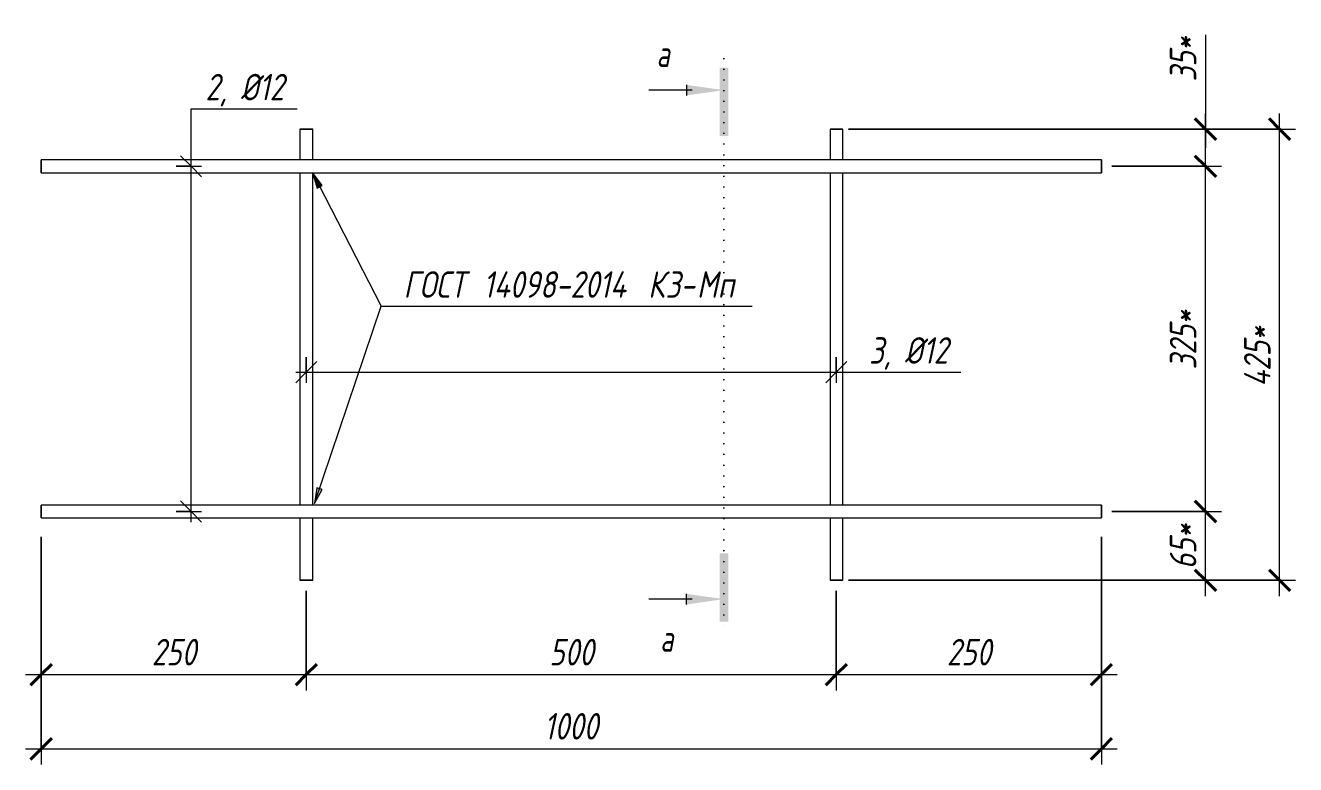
# Model space of a CAD drawing. Header units: millimetres. Extents: x 79934 to 89073, y -4162 to 24885.
# Drawn here: x 81929 to 83127, y 24187 to 24885 of the extents above; entities that cross this region are included whole.
import ezdxf

# ---------------------------------------------------------------- set-up
doc = ezdxf.new("R2010")
doc.units = ezdxf.units.MM
doc.linetypes.add('04 Пунктир 10мм', pattern=[10, 0, -10])
for name, color, linetype, lineweight in [('AA_Dim', 7, 'Continuous', 9), ('AA_Dim-10', 7, 'Continuous', 9), ('AA_Razrez', 7, 'Continuous', 9), ('AA_Vinoska', 7, 'Continuous', 9), ('KR_Armatura_Tonkie', 7, 'Continuous', 20)]:
    doc.layers.add(name, color=color, linetype=linetype, lineweight=lineweight)
doc.styles.add('ISOCPEUR_I_1', font='isocpeui.ttf', dxfattribs={"width": 0.8, "height": 25})
doc.styles.add('ISOCPEUR_I_2', font='isocpeui.ttf', dxfattribs={"width": 0.7, "height": 25})
doc.dimstyles.new('05_Округл_1мм__прозр_', dxfattribs={"dimscale": 304.8, "dimtxt": 24.899529, "dimasz": 0.065617, "dimexe": 0.049213, "dimexo": 0.032808, "dimgap": 0.003281, "dimtad": 1, "dimdec": 0, "dimdsep": 46, "dimtxsty": 'ISOCPEUR_I_1', "dimblk1": 'OBLIQUE', "dimblk2": 'OBLIQUE', "dimsah": 1, "dimcen": 0.09, "dimdle": 0.049213, "dimazin": 0, "dimtfac": 1, "dimtdec": 4, "dimtix": 1, "dimtmove": 0, "dimatfit": 3, "dimfxl": 1, "dimtvp": 1, "dimtolj": 1, "dimtzin": 0, "dimarcsym": 2})
doc.dimstyles.new('05_Округл_5мм__прозр_', dxfattribs={"dimscale": 304.8, "dimtxt": 24.899529, "dimasz": 0.065617, "dimexe": 0.049213, "dimexo": 0.032808, "dimgap": 0.003281, "dimtad": 1, "dimdec": 0, "dimrnd": 5, "dimdsep": 46, "dimtxsty": 'ISOCPEUR_I_1', "dimblk1": 'OBLIQUE', "dimblk2": 'OBLIQUE', "dimsah": 1, "dimcen": 0.09, "dimdle": 0.049213, "dimazin": 0, "dimtfac": 1, "dimtdec": 4, "dimtix": 1, "dimtmove": 0, "dimatfit": 3, "dimfxl": 1, "dimtvp": 1, "dimtolj": 1, "dimtzin": 0, "dimarcsym": 2})
doc.dimstyles.new('05_Округл_5мм__прозр__1', dxfattribs={"dimscale": 304.8, "dimtxt": 24.899529, "dimasz": 0.065617, "dimexe": 0.049213, "dimexo": 0.032808, "dimgap": 0.003281, "dimtad": 1, "dimdec": 0, "dimrnd": 5, "dimdsep": 46, "dimtxsty": 'ISOCPEUR_I_1', "dimblk1": 'OBLIQUE', "dimblk2": 'OBLIQUE', "dimsah": 1, "dimcen": 0.09, "dimdle": 0.049213, "dimazin": 0, "dimtfac": 1, "dimtdec": 4, "dimtix": 1, "dimtmove": 1, "dimatfit": 3, "dimfxl": 1, "dimtvp": 1, "dimtolj": 1, "dimtzin": 0, "dimarcsym": 2})
doc.dimstyles.new('10_Раскладка_арматуры_с_засечками', dxfattribs={"dimscale": 304.8, "dimtxt": 0.18, "dimasz": 0.065617, "dimexe": 0.032808, "dimexo": 0, "dimgap": 0, "dimtad": 1, "dimdec": 3, "dimrnd": 0.001, "dimdsep": 46, "dimtxsty": 'ISOCPEUR_I_1', "dimblk1": 'OBLIQUE', "dimblk2": 'OBLIQUE', "dimsah": 1, "dimcen": 0.09, "dimdle": 0.032808, "dimazin": 0, "dimtfac": 1, "dimtdec": 4, "dimtix": 1, "dimtmove": 0, "dimatfit": 3, "dimfxl": 1, "dimtvp": 1, "dimtolj": 1, "dimtzin": 0, "dimarcsym": 2})

# ---------------------------------------------------------------- blocks, each defined once
blk = doc.blocks.new('350_Стержень горизонтально _НесАрм_РабПлоск_ - 350_Стержень горизонтально _НесАрм_РабПлоск_-3489092-Каркас плоский КР-1')
at = {"layer": 'KR_Armatura_Tonkie'}
for p, q in [((63621.5, 24787.1), (63621.5, 24758.1)), ((63621.5, 24787.1), (63633.5, 24787.1)), ((63633.5, 24787.1), (63621.5, 24787.1)), ((63633.5, 24758.1), (63633.5, 24787.1)), ((63621.5, 24746.1), (63621.5, 24432.4)), ((63633.5, 24432.4), (63633.5, 24746.1)), ((63621.5, 24420.4), (63621.5, 24361.4)), ((63633.5, 24361.4), (63633.5, 24420.4)), ((63621.5, 24361.4), (63633.5, 24361.4)), ((63633.5, 24361.4), (63621.5, 24361.4))]:
    blk.add_line(p, q, dxfattribs=at)
blk = doc.blocks.new('350_Стержень горизонтально _НесАрм_РабПлоск_ - 350_Стержень горизонтально _НесАрм_РабПлоск_-2708473-Каркас плоский КР-1')
at = {"layer": 'KR_Armatura_Tonkie'}
for p, q in [((63877.5, 24758.1), (62877.5, 24758.1)), ((62877.5, 24746.1), (62877.5, 24758.1)), ((62877.5, 24758.1), (62877.5, 24746.1)), ((63877.5, 24746.1), (63877.5, 24758.1)), ((63877.5, 24758.1), (63877.5, 24746.1)), ((62877.5, 24746.1), (63877.5, 24746.1))]:
    blk.add_line(p, q, dxfattribs=at)
blk = doc.blocks.new('DIMBLOCK8-Каркас плоский КР-1')
at = {"layer": 'AA_Dim-10', "transparency": 16777216}
for p, q in [((81944.1, 24402.4), (81944.1, 24257.4)), ((81944.1, 24272.4), (81944.1, 24402.4)), ((82194.1, 24351.4), (82194.1, 24257.4)), ((82194.1, 24272.4), (82194.1, 24351.4)), ((81929.1, 24272.4), (82194.1, 24272.4))]:
    blk.add_line(p, q, dxfattribs=at)
at = {"layer": 'AA_Dim-10', "lineweight": 40, "transparency": 16777216}
for p, q in [((81944.1, 24272.4), (81954.1, 24282.4)), ((82194.1, 24272.4), (82204.1, 24282.4)), ((81944.1, 24272.4), (81934.1, 24262.4)), ((82194.1, 24272.4), (82184.1, 24262.4))]:
    blk.add_line(p, q, dxfattribs=at)
at = {"layer": 'AA_Dim-10', "color": 0, "transparency": 16777216, "insert": (82048.3, 24306.1), "char_height": 25, "width": 49.991, "attachment_point": 1, "line_spacing_factor": 1.149209, "style": 'ISOCPEUR_I_1'}
blk.add_mtext('250', dxfattribs=at)
blk = doc.blocks.new('_Oblique')
at = {"color": 0, "linetype": 'ByBlock', "lineweight": -2}
blk.add_line((-0.5, -0.5), (0.5, 0.5), dxfattribs=at)
blk = doc.blocks.new('DIMBLOCK9-Каркас плоский КР-1')
at = {"layer": 'AA_Dim-10', "transparency": 16777216}
for p, q in [((82194.1, 24351.4), (82194.1, 24257.4)), ((82194.1, 24272.4), (82194.1, 24351.4)), ((82694.1, 24351.4), (82694.1, 24257.4)), ((82694.1, 24272.4), (82694.1, 24351.4)), ((82194.1, 24272.4), (82694.1, 24272.4))]:
    blk.add_line(p, q, dxfattribs=at)
at = {"layer": 'AA_Dim-10', "lineweight": 40, "transparency": 16777216}
for p, q in [((82194.1, 24272.4), (82204.1, 24282.4)), ((82694.1, 24272.4), (82704.1, 24282.4)), ((82194.1, 24272.4), (82184.1, 24262.4)), ((82694.1, 24272.4), (82684.1, 24262.4))]:
    blk.add_line(p, q, dxfattribs=at)
at = {"layer": 'AA_Dim-10', "color": 0, "transparency": 16777216, "insert": (82423.3, 24306.1), "char_height": 25, "width": 49.991, "attachment_point": 1, "line_spacing_factor": 1.149209, "style": 'ISOCPEUR_I_1'}
blk.add_mtext('500', dxfattribs=at)
blk = doc.blocks.new('DIMBLOCK10-Каркас плоский КР-1')
at = {"layer": 'AA_Dim-10', "transparency": 16777216}
for p, q in [((82944.1, 24390), (82944.1, 24257.4)), ((82944.1, 24272.4), (82944.1, 24390)), ((82694.1, 24351.4), (82694.1, 24257.4)), ((82694.1, 24272.4), (82694.1, 24351.4)), ((82694.1, 24272.4), (82959.1, 24272.4))]:
    blk.add_line(p, q, dxfattribs=at)
at = {"layer": 'AA_Dim-10', "lineweight": 40, "transparency": 16777216}
for p, q in [((82694.1, 24272.4), (82704.1, 24282.4)), ((82944.1, 24272.4), (82954.1, 24282.4)), ((82694.1, 24272.4), (82684.1, 24262.4)), ((82944.1, 24272.4), (82934.1, 24262.4))]:
    blk.add_line(p, q, dxfattribs=at)
at = {"layer": 'AA_Dim-10', "color": 0, "transparency": 16777216, "insert": (82798.3, 24306.1), "char_height": 25, "width": 49.991, "attachment_point": 1, "line_spacing_factor": 1.149209, "style": 'ISOCPEUR_I_1'}
blk.add_mtext('250', dxfattribs=at)
blk = doc.blocks.new('DIMBLOCK11-Каркас плоский КР-1')
at = {"layer": 'AA_Dim-10', "transparency": 16777216}
for p, q in [((82944.1, 24402.4), (82944.1, 24187.4)), ((82944.1, 24202.4), (82944.1, 24402.4)), ((81944.1, 24327.3), (81944.1, 24187.4)), ((81944.1, 24202.4), (81944.1, 24327.3)), ((81929.1, 24202.4), (82959.1, 24202.4))]:
    blk.add_line(p, q, dxfattribs=at)
at = {"layer": 'AA_Dim-10', "lineweight": 40, "transparency": 16777216}
for p, q in [((81944.1, 24202.4), (81954.1, 24212.4)), ((82944.1, 24202.4), (82954.1, 24212.4)), ((81944.1, 24202.4), (81934.1, 24192.4)), ((82944.1, 24202.4), (82934.1, 24192.4))]:
    blk.add_line(p, q, dxfattribs=at)
at = {"layer": 'AA_Dim-10', "color": 0, "transparency": 16777216, "insert": (82418.3, 24236.1), "char_height": 25, "width": 62.057, "attachment_point": 1, "line_spacing_factor": 1.149209, "style": 'ISOCPEUR_I_1'}
blk.add_mtext('1000', dxfattribs=at)
blk = doc.blocks.new('DIMBLOCK12-Каркас плоский КР-1')
at = {"layer": 'AA_Dim-10', "lineweight": 40, "transparency": 16777216}
for p, q in [((83042.3, 24426.4), (83032.3, 24436.4)), ((83042.3, 24426.4), (83052.3, 24416.4)), ((83042.3, 24361.4), (83032.3, 24371.4)), ((83042.3, 24361.4), (83052.3, 24351.4))]:
    blk.add_line(p, q, dxfattribs=at)
at = {"layer": 'AA_Dim-10', "transparency": 16777216}
for p, q in [((82954.1, 24426.4), (83057.3, 24426.4)), ((83042.3, 24426.4), (82954.1, 24426.4)), ((83042.3, 24346.4), (83042.3, 24426.4)), ((82705.7, 24361.4), (83057.3, 24361.4)), ((83042.3, 24361.4), (82705.7, 24361.4))]:
    blk.add_line(p, q, dxfattribs=at)
at = {"layer": 'AA_Dim-10', "color": 0, "transparency": 16777216, "insert": (83008.7, 24371.9), "char_height": 25, "width": 52.864, "attachment_point": 1, "rotation": 90, "line_spacing_factor": 1.149209, "style": 'ISOCPEUR_I_1'}
blk.add_mtext('65*', dxfattribs=at)
blk = doc.blocks.new('DIMBLOCK13-Каркас плоский КР-1')
at = {"layer": 'AA_Dim-10', "lineweight": 40, "transparency": 16777216}
for p, q in [((83042.3, 24752.1), (83032.3, 24762.1)), ((83042.3, 24752.1), (83052.3, 24742.1)), ((83042.3, 24426.4), (83032.3, 24436.4)), ((83042.3, 24426.4), (83052.3, 24416.4))]:
    blk.add_line(p, q, dxfattribs=at)
at = {"layer": 'AA_Dim-10', "transparency": 16777216}
for p, q in [((82954.1, 24752.1), (83057.3, 24752.1)), ((83042.3, 24752.1), (82954.1, 24752.1)), ((83042.3, 24426.4), (83042.3, 24752.1)), ((82954.1, 24426.4), (83057.3, 24426.4)), ((83042.3, 24426.4), (82954.1, 24426.4))]:
    blk.add_line(p, q, dxfattribs=at)
at = {"layer": 'AA_Dim-10', "color": 0, "transparency": 16777216, "insert": (83008.7, 24560.3), "char_height": 25, "width": 69.527, "attachment_point": 1, "rotation": 90, "line_spacing_factor": 1.149209, "style": 'ISOCPEUR_I_1'}
blk.add_mtext('325*', dxfattribs=at)
blk = doc.blocks.new('DIMBLOCK14-Каркас плоский КР-1')
at = {"layer": 'AA_Dim-10', "transparency": 16777216}
for p, q in [((83042.3, 24876.3), (83042.3, 24822.2)), ((83042.3, 24822.2), (83042.3, 24769.6)), ((83042.3, 24752.1), (83042.3, 24802.1)), ((82705.7, 24787.1), (83057.3, 24787.1)), ((83042.3, 24787.1), (82705.7, 24787.1)), ((82954.1, 24752.1), (83057.3, 24752.1)), ((83042.3, 24752.1), (82954.1, 24752.1))]:
    blk.add_line(p, q, dxfattribs=at)
at = {"layer": 'AA_Dim-10', "lineweight": 40, "transparency": 16777216}
for p, q in [((83042.3, 24787.1), (83032.3, 24797.1)), ((83042.3, 24787.1), (83052.3, 24777.1)), ((83042.3, 24752.1), (83032.3, 24762.1)), ((83042.3, 24752.1), (83052.3, 24742.1))]:
    blk.add_line(p, q, dxfattribs=at)
at = {"layer": 'AA_Dim-10', "color": 0, "transparency": 16777216, "insert": (83008.7, 24832.2), "char_height": 25, "width": 52.864, "attachment_point": 1, "rotation": 90, "line_spacing_factor": 1.149209, "style": 'ISOCPEUR_I_1'}
blk.add_mtext('35*', dxfattribs=at)
blk = doc.blocks.new('DIMBLOCK15-Каркас плоский КР-1')
at = {"layer": 'AA_Dim-10', "lineweight": 40, "transparency": 16777216}
for p, q in [((83112.3, 24787.1), (83102.3, 24797.1)), ((83112.3, 24787.1), (83122.3, 24777.1)), ((83112.3, 24361.4), (83102.3, 24371.4)), ((83112.3, 24361.4), (83122.3, 24351.4))]:
    blk.add_line(p, q, dxfattribs=at)
at = {"layer": 'AA_Dim-10', "transparency": 16777216}
for p, q in [((83112.3, 24346.4), (83112.3, 24802.1)), ((82954.1, 24787.1), (83127.3, 24787.1)), ((83112.3, 24787.1), (82954.1, 24787.1)), ((82954.1, 24361.4), (83127.3, 24361.4)), ((83112.3, 24361.4), (82954.1, 24361.4))]:
    blk.add_line(p, q, dxfattribs=at)
at = {"layer": 'AA_Dim-10', "color": 0, "transparency": 16777216, "insert": (83078.7, 24544.1), "char_height": 25, "width": 72.4, "attachment_point": 1, "rotation": 90, "line_spacing_factor": 1.149209, "style": 'ISOCPEUR_I_1'}
blk.add_mtext('425*', dxfattribs=at)
blk = doc.blocks.new('DIMBLOCK16-Каркас плоский КР-1')
at = {"layer": 'AA_Dim-10', "transparency": 16777216}
for p, q in [((82085.4, 24752.1), (82075.4, 24762.1)), ((82085.4, 24416.4), (82085.4, 24762.1)), ((82071.3, 24752.1), (82095.4, 24752.1)), ((82085.4, 24752.1), (82071.3, 24752.1)), ((82085.4, 24752.1), (82095.4, 24742.1)), ((82085.4, 24426.4), (82075.4, 24436.4)), ((82071.3, 24426.4), (82095.4, 24426.4)), ((82085.4, 24426.4), (82071.3, 24426.4)), ((82085.4, 24426.4), (82095.4, 24416.4))]:
    blk.add_line(p, q, dxfattribs=at)
blk = doc.blocks.new('042_М_Арматуры - Позиция диаметр-2309501-Каркас плоский КР-1')
at = {"layer": 'AA_Vinoska'}
blk.add_line((63018.8, 24806.5), (63118.8, 24806.5), dxfattribs=at)
blk = doc.blocks.new('DIMBLOCK17-Каркас плоский КР-1')
at = {"layer": 'AA_Dim-10', "transparency": 16777216}
for p, q in [((82194.1, 24572), (82194.1, 24547.9)), ((82194.1, 24557.9), (82194.1, 24572)), ((82194.1, 24557.9), (82204.1, 24567.9)), ((82694.1, 24572), (82694.1, 24547.9)), ((82694.1, 24557.9), (82694.1, 24572)), ((82694.1, 24557.9), (82704.1, 24567.9)), ((82184.1, 24557.9), (82704.1, 24557.9)), ((82194.1, 24557.9), (82184.1, 24547.9)), ((82694.1, 24557.9), (82684.1, 24547.9))]:
    blk.add_line(p, q, dxfattribs=at)
blk = doc.blocks.new('010_Текст с выноской - Текст с выноской и стрелкой-3490574-Каркас плоский КР-1')
at = {"layer": 'AA_Vinoska', "color": 88, "true_color": 0x104000}
blk.add_line((63198.1, 24620), (63548.1, 24620), dxfattribs=at)
blk = doc.blocks.new('Вид узла - Номер узла_ сзади-394133-Каркас плоский КР-1')
at = {"layer": 'AA_Razrez'}
for points in [[(63525.5, 24386.9), (63517.5, 24386.9), (63517.5, 24322.3), (63525.5, 24322.3)], [(63486.1, 24348.6), (63486.1, 24338.6), (63521.4, 24343.6)]]:
    blk.add_hatch(color=256, dxfattribs=at).paths.add_polyline_path(points, flags=0)
for p, q in [((63486.1, 24338.6), (63486.1, 24348.6)), ((63491.4, 24343.6), (63450.5, 24343.6))]:
    blk.add_line(p, q, dxfattribs=at)
blk = doc.blocks.new('Вид узла - Номер узла_ спереди-394134-Каркас плоский КР-1')
at = {"layer": 'AA_Razrez'}
for points in [[(63525.5, 24780.7), (63517.5, 24780.7), (63517.5, 24845.3), (63525.5, 24845.3)], [(63486.1, 24819), (63486.1, 24829), (63521.4, 24824)]]:
    blk.add_hatch(color=256, dxfattribs=at).paths.add_polyline_path(points, flags=0)
for p, q in [((63486.1, 24829), (63486.1, 24819)), ((63491.4, 24824), (63450.5, 24824))]:
    blk.add_line(p, q, dxfattribs=at)

msp = doc.modelspace()

# ---------------------------------------------------------------- hatches: boundary and pattern name
at = {"layer": 'AA_Vinoska'}
for points in [[(82199.9304, 24746.1653), (82204.4301, 24731.6138), (82209.1357, 24734.0303)], [(82201.9007, 24433.731), (82209.2027, 24447.098), (82204.1906, 24448.7893)]]:
    msp.add_hatch(color=256, dxfattribs=at).paths.add_polyline_path(points, flags=0)

# ---------------------------------------------------------------- linework, layer by layer
at = {"layer": 'AA_Razrez', "color": 7, "linetype": '04 Пунктир 10мм', "true_color": 0xffffff}
msp.add_line((82588.0565, 24853.9897), (82588.0565, 24313.5877), dxfattribs=at)
at = {"layer": 'AA_Vinoska'}
for p, q in [((82085.4458, 24752.0148), (82085.4458, 24806.4841)), ((82199.9304, 24746.1653), (82204.4301, 24731.6138)), ((82209.1357, 24734.0303), (82199.9304, 24746.1653)), ((82199.9304, 24746.1653), (82264.7434, 24619.9616)), ((82204.4301, 24731.6138), (82209.1357, 24734.0303)), ((82201.9007, 24433.731), (82264.7434, 24619.9616)), ((82693.6267, 24557.9415), (82711.4101, 24557.9415)), ((82204.1906, 24448.7893), (82201.9007, 24433.731)), ((82201.9007, 24433.731), (82209.2027, 24447.098)), ((82209.2027, 24447.098), (82204.1906, 24448.7893))]:
    msp.add_line(p, q, dxfattribs=at)

# ---------------------------------------------------------------- block references
at = {"layer": 'AA_Razrez'}
for name in ['Вид узла - Номер узла_ спереди-394134-Каркас плоский КР-1', 'Вид узла - Номер узла_ сзади-394133-Каркас плоский КР-1']:
    msp.add_blockref(name, (19066.6327, 0), dxfattribs=at)
at = {"layer": 'AA_Vinoska'}
for p in [(19066.6327, 0), (19692.597, -248.5426)]:
    msp.add_blockref('042_М_Арматуры - Позиция диаметр-2309501-Каркас плоский КР-1', p, dxfattribs=at)
at = {"layer": 'AA_Vinoska', "color": 88, "true_color": 0x104000}
msp.add_blockref('010_Текст с выноской - Текст с выноской и стрелкой-3490574-Каркас плоский КР-1', (19066.6327, 0), dxfattribs=at)
at = {"layer": 'KR_Armatura_Tonkie'}
for name, p in [('350_Стержень горизонтально _НесАрм_РабПлоск_ - 350_Стержень горизонтально _НесАрм_РабПлоск_-3489092-Каркас плоский КР-1', (18566.6327, 0)), ('350_Стержень горизонтально _НесАрм_РабПлоск_ - 350_Стержень горизонтально _НесАрм_РабПлоск_-3489092-Каркас плоский КР-1', (19066.6327, 0)), ('350_Стержень горизонтально _НесАрм_РабПлоск_ - 350_Стержень горизонтально _НесАрм_РабПлоск_-2708473-Каркас плоский КР-1', (19066.6327, 0)), ('350_Стержень горизонтально _НесАрм_РабПлоск_ - 350_Стержень горизонтально _НесАрм_РабПлоск_-2708473-Каркас плоский КР-1', (19066.6327, -325.6384))]:
    msp.add_blockref(name, p, dxfattribs=at)

# ---------------------------------------------------------------- texts
at = {"layer": 'AA_Razrez', "char_height": 25, "width": 17.396619, "attachment_point": 1, "style": 'ISOCPEUR_I_2'}
for insert in [(82524.5216, 24870.8806), (82528.0015, 24318.9676)]:
    msp.add_mtext('\\fISOCPEUR|b0|i1|c204|p34|;\\W.7;а', dxfattribs=dict(at, insert=insert))
at = {"layer": 'AA_Vinoska', "char_height": 25, "width": 98.12655, "attachment_point": 1, "style": 'ISOCPEUR_I_1'}
for s, insert in [('2, Ø12', (82098.9566, 24839.3628)), ('3, Ø12', (82724.9208, 24590.8202))]:
    msp.add_mtext(s, dxfattribs=dict(at, insert=insert))
at = {"layer": 'AA_Vinoska', "color": 88, "true_color": 0x104000, "char_height": 25, "attachment_point": 1, "style": 'ISOCPEUR_I_1'}
for s, insert, width in [('ГОСТ', (82285.8187, 24653.0461), 75.6793), (' 14098-2014 ', (82348.2604, 24653.0461), 203.9493), ('\\fISOCPEUR|b0|i1|c204|p34|;\\W.8;К', (82516.5354, 24653.0461), 19.88185), ('3-', (82532.9395, 24653.0461), 35.9156), ('Мп', (82562.5729, 24653.0461), 40.40505)]:
    msp.add_mtext(s, dxfattribs=dict(at, insert=insert, width=width))

# ---------------------------------------------------------------- dimensions: what is measured, and where the dimension line sits
at = {"layer": 'AA_Dim'}
dim = msp.add_linear_dim(base=(83042.3355, 24787.0691), p1=(82944.1376, 24752.0691), p2=(82695.7034, 24787.0691), angle=90, dimstyle='05_Округл_5мм__прозр__1', override={"dimpost": '<>*', "dimfxl": 250.887536}, dxfattribs=at)
dim.commit()
dim.dimension.update_dxf_attribs({"geometry": 'DIMBLOCK14-Каркас плоский КР-1', "text_midpoint": (83025.3407, 24858.677), "dimtype": 160, "text_rotation": 90})
for base, p1, p2, dimstyle, override, picture, middle in [((83112.3355, 24787.0691), (82944.1376, 24361.4307), (82944.1376, 24787.0691), '05_Округл_5мм__прозр_', {"dimpost": '<>*', "dimfxl": 425.638398}, 'DIMBLOCK15-Каркас плоский КР-1', (83098.8355, 24574.2499)), ((82085.4458, 24752.0691), (82071.3037, 24426.4307), (82071.3037, 24752.0691), '10_Раскладка_арматуры_с_засечками', {"dimpost": '<>', "dimfxl": 325.638398}, 'DIMBLOCK16-Каркас плоский КР-1', (82072.9458, 24589.2499)), ((83042.3355, 24752.0691), (82944.1376, 24426.4307), (82944.1376, 24752.0691), '05_Округл_5мм__прозр_', {"dimpost": '<>*', "dimfxl": 325.638398}, 'DIMBLOCK13-Каркас плоский КР-1', (83028.8355, 24589.2499)), ((83042.3355, 24426.4307), (82695.7034, 24361.4307), (82944.1376, 24426.4307), '05_Округл_5мм__прозр_', {"dimpost": '<>*', "dimfxl": 256.796721}, 'DIMBLOCK12-Каркас плоский КР-1', (83028.8355, 24393.9307))]:
    dim = msp.add_linear_dim(base=base, p1=p1, p2=p2, angle=90, dimstyle=dimstyle, override=override, dxfattribs=at)
    dim.commit()
    dim.dimension.update_dxf_attribs({"geometry": picture, "text_midpoint": middle})
for base, p1, p2, dimstyle, override, picture, middle in [((82694.1376, 24557.8908), (82194.1376, 24572.0329), (82694.1376, 24572.0329), '10_Раскладка_арматуры_с_засечками', {"dimpost": '<>', "dimfxl": 500}, 'DIMBLOCK17-Каркас плоский КР-1', (82444.1376, 24570.3908)), ((82194.1376, 24272.4481), (81944.1376, 24412.3703), (82194.1376, 24361.4307), '05_Округл_1мм__прозр_', {"dimpost": '<>', "dimfxl": 255.136905}, 'DIMBLOCK8-Каркас плоский КР-1', (82069.1376, 24285.9481)), ((82944.1376, 24202.4481), (81944.1376, 24337.3053), (82944.1376, 24412.3703), '05_Округл_1мм__прозр_', {"dimpost": '<>', "dimfxl": 1002.813422}, 'DIMBLOCK11-Каркас плоский КР-1', (82444.1376, 24215.9481)), ((82944.1376, 24272.4481), (82694.1376, 24361.4307), (82944.1376, 24399.9968), '05_Округл_1мм__прозр_', {"dimpost": '<>', "dimfxl": 252.957184}, 'DIMBLOCK10-Каркас плоский КР-1', (82819.1376, 24285.9481)), ((82694.1376, 24272.4481), (82194.1376, 24361.4307), (82694.1376, 24361.4307), '05_Округл_1мм__прозр_', {"dimpost": '<>', "dimfxl": 500}, 'DIMBLOCK9-Каркас плоский КР-1', (82444.1376, 24285.9481))]:
    dim = msp.add_linear_dim(base=base, p1=p1, p2=p2, dimstyle=dimstyle, override=override, dxfattribs=at)
    dim.commit()
    dim.dimension.update_dxf_attribs({"geometry": picture, "text_midpoint": middle})

doc.saveas('drawing.dxf')
